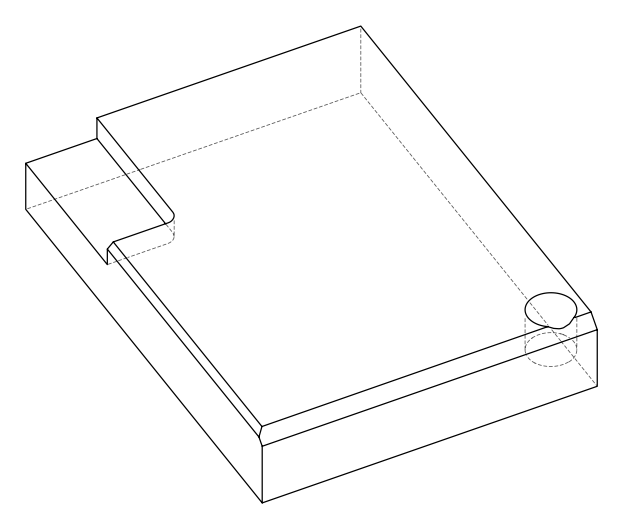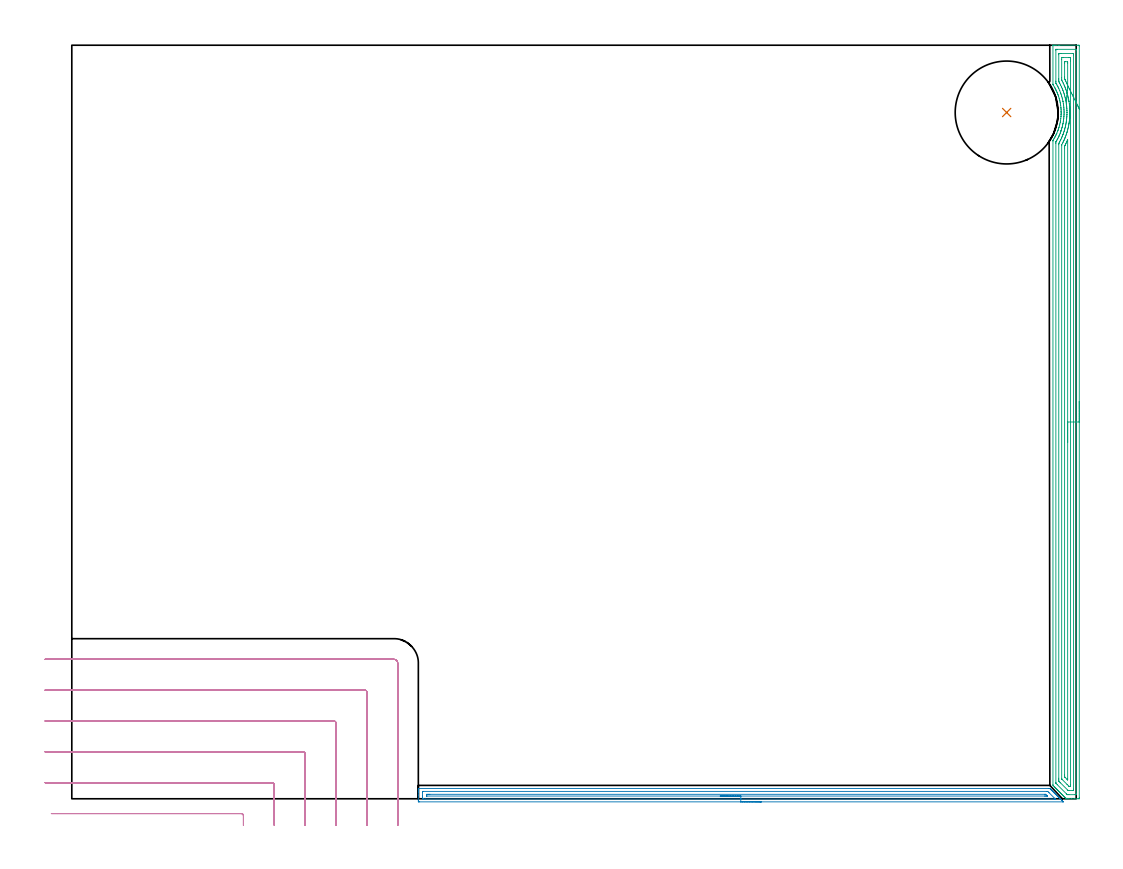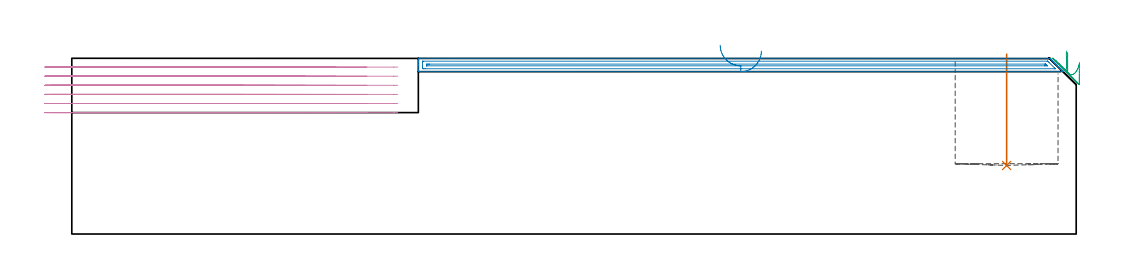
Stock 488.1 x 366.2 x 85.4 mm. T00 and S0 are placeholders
(PLAN: 4 operations, 2 tool changes, 36.4 min)
(1 INDEXABLE_INSERT_DRILL_BLIND_HOLE_FROM_SOLID | STEP1POCKET | NXT0302_038 | 0.22 min | 101098 mm3)
(2 AREA_MILL | FG_CHAMFER_SURFACE | UGT0205_001 | 7.62 min | 6795 mm3)
(3 AREA_MILL_1 | FG_CHAMFER_SURFACE_1 | UGT0205_001 | 14.8 min | 29704 mm3)
(4 MILL_CORNER_NOTCH_RECTANGULAR | CORNER_NOTCH_RECTANGULAR | UGT0201_136 | Follow Part, ap 5, ae 75% | 13.8 min | 344993 mm3)
(TOOL NXT0302_038 | Index. Insert Drill 50mm [880-D5000L50-04] | D50 PA176 FL200 Z2)
(TOOL UGT0205_001 | Chamfer Mill 20 x 3 x 45 deg. | D20 FL50 Z2)
(TOOL UGT0201_136 | Carbide End Mill 20.0 | D20 FL30 Z4)
(OP 1 INDEXABLE_INSERT_DRILL_BLIND_HOLE_FROM_SOLID)
G17 G21 G94 G90
T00 M6
G54
G17 G0 G90 X454.3 Y333.5 S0 M3
G43 Z95.4 H1
G94 G81 G98 Z33.3 F250. R87.4
G80
M5
M2
(OP 2 AREA_MILL)
G17 G21 G94 G90
T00 M6
G54
G17 G0 G90 X335.1 Y-1.5 S1061 M3
G43 Z95.4 H0
Z88.9
G94 G1 X335.062 Z88.028 F250.
X334.948 Z87.164
X334.759 Z86.312
X334.497 Z85.48
X334.163 Z84.674
X333.76 Z83.9
X333.292 Z83.164
X332.76 Z82.472
X332.171 Z81.829
X331.528 Z81.24
X330.836 Z80.708
X330.1 Z80.24
X329.326 Z79.837
X328.52 Z79.503
X327.688 Z79.241
X326.836 Z79.052
X325.972 Z78.938
X325.1 Z78.9
X169.032 Y-1.499 Z78.901
X168.458 Y-1.493 Z78.904
X168.408 Y-1.492 Z78.906
X168.4 Y-0.922 Z79.475
Y1.75 Z82.145
Y3.162 Z83.559
Y3.531 Z83.926
Y4.268 Z84.668
Y4.521 Z84.921
X168.408 Y4.947 Z85.339
X168.41 Y4.997 Z85.389
X168.585 Y5. Z85.4
X474.907
X475.295 Z85.384
X475.4 Y4.902 Z85.297
X475.434 Y4.867 Z85.265
X475.801 Y4.5 Z84.897
X475.88 Y4.422 Z84.818
X475.956 Y4.345 Z84.744
X476.1 Y4.201 Z84.6
X476.177 Y4.125 Z84.521
X476.251 Y4.049 Z84.448
X476.398 Y3.903 Z84.302
X476.474 Y3.828 Z84.224
X476.547 Y3.754 Z84.153
X476.696 Y3.605 Z84.004
X476.771 Y3.531 Z83.927
X476.842 Y3.458 Z83.857
X476.994 Y3.307 Z83.706
X477.068 Y3.234 Z83.63
X477.138 Y3.162 Z83.562
X477.292 Y3.008 Z83.407
X477.364 Y2.937 Z83.334
X477.434 Y2.867 Z83.266
X477.59 Y2.71 Z83.109
X477.661 Y2.641 Z83.037
X477.729 Y2.571 Z82.97
X477.888 Y2.412 Z82.811
X477.958 Y2.344 Z82.74
X478.025 Y2.276 Z82.675
X478.186 Y2.114 Z82.513
X478.255 Y2.047 Z82.443
X478.32 Y1.98 Z82.379
X478.485 Y1.816 Z82.215
X478.55 Y1.752 Z82.148
X478.616 Y1.685 Z82.084
X478.783 Y1.518 Z81.917
X478.849 Y1.453 Z81.85
X478.911 Y1.389 Z81.788
X479.081 Y1.22 Z81.619
X479.145 Y1.156 Z81.553
X479.207 Y1.093 Z81.492
X479.379 Y0.922 Z81.321
X479.442 Y0.859 Z81.256
X479.503 Y0.798 Z81.197
X479.677 Y0.623 Z81.022
X479.739 Y0.563 Z80.959
X479.798 Y0.502 Z80.901
X479.975 Y0.325 Z80.724
X480.036 Y0.266 Z80.662
X480.094 Y0.207 Z80.606
X480.273 Y0.027 Z80.426
X480.333 Y-0.031 Z80.366
X480.389 Y-0.089 Z80.31
X480.571 Y-0.271 Z80.128
X480.629 Y-0.328 Z80.069
X480.685 Y-0.384 Z80.015
X480.87 Y-0.569 Z79.83
X480.926 Y-0.625 Z79.772
X480.98 Y-0.68 Z79.719
X481.168 Y-0.867 Z79.532
X481.223 Y-0.922 Z79.475
X481.381 Y-1.081 Z79.319
X481.466 Y-1.166 Z79.234
X481.668 Y-1.367 Z79.031
X481.764 Y-1.467 Z78.931
X481.783 Y-1.493 Z78.903
X481.764 Y-1.499 Z78.899
X481.555 Y-1.5 Z78.9
X325.1
Y-0.086 Z80.314
X171.715
X170.872 Y-0.082 Z80.318
X170.821 Y-0.079 Z80.321
X170.41 Y-0.031 Z80.369
X170.403 Y0.385 Z80.785
X170.401 Y0.859 Z81.259
X170.4 Y1.279 Z81.679
X170.401 Y3.058 Z83.458
X170.408 Y3.531 Z83.931
X170.41 Y3.576 Z83.976
X170.601 Y3.582 Z83.982
X170.711 Y3.585 Z83.985
X474.013
X474.068
X474.177 Y3.582 Z83.982
X474.247 Y3.579 Z83.979
X474.274 Y3.564 Z83.964
X474.312 Y3.531 Z83.931
X474.907 Y2.943 Z83.343
X477.59 Y0.26 Z80.66
X477.878 Y-0.031 Z80.369
X477.917 Y-0.074 Z80.326
X477.92 Y-0.078 Z80.322
X477.882 Y-0.081 Z80.319
X477.81 Y-0.084 Z80.316
X477.7 Y-0.086 Z80.315
X477.645 Z80.314
X325.1
Y1.328 Z81.728
X172.61 Y1.329 Z81.729
X172.469 Y1.33 Z81.73
X172.419 Y1.333 Z81.733
X172.412 Y1.334 Z81.734
X172.408 Y1.352 Z81.752
X172.404 Y1.402 Z81.802
X172.401 Y1.541 Z81.941
Y1.75 Z82.15
X172.403 Y1.956 Z82.356
X172.41 Y2.161 Z82.561
X172.61 Y2.164 Z82.564
X173.083 Y2.169 Z82.569
X173.504 Y2.171 Z82.571
X173.975
X472.695
X473.118 Y2.169 Z82.569
X473.178 Y2.167 Z82.567
X473.212 Y2.165 Z82.565
X473.245 Y2.144 Z82.544
X473.38 Y2.013 Z82.413
X473.648 Y1.75 Z82.15
X474.013 Y1.381 Z81.781
X474.048 Y1.335 Z81.735
X474.013 Y1.334 Z81.734
X473.54 Y1.33 Z81.73
X473.118 Y1.329 Z81.729
X472.647 Y1.328 Z81.728
X325.1
X324.228 Z81.767
X323.364 Z81.88
X322.512 Z82.069
X321.68 Z82.332
X320.874 Z82.665
X320.1 Z83.068
X319.364 Z83.537
X318.672 Z84.068
X318.029 Z84.657
X317.44 Z85.301
X316.908 Z85.993
X316.44 Z86.728
X316.037 Z87.502
X315.703 Z88.308
X315.441 Z89.14
X315.252 Z89.992
X315.138 Z90.857
X315.1 Z91.728
G0 Z95.4
M5
M2
(OP 3 AREA_MILL_1)
G17 G21 G94 G90
T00 M6
G54
G17 G0 G90 X489.6 Y193.1 S1061 M3
G43 Z95.4 H0
Z82.6
G94 G1 Y193.062 Z81.728 F250.
Y192.948 Z80.864
Y192.759 Z80.012
Y192.497 Z79.18
Y192.163 Z78.374
Y191.76 Z77.6
Y191.291 Z76.864
Y190.76 Z76.172
Y190.171 Z75.529
Y189.528 Z74.94
Y188.836 Z74.409
Y188.1 Z73.94
Y187.326 Z73.537
Y186.52 Z73.203
Y185.688 Z72.941
Y184.836 Z72.752
Y183.972 Z72.638
Y183.1 Z72.6
X489.599 Y0.605 Z72.601
X489.595 Y0.008
X489.593 Y0.005 Z72.603
X488.999 Y0. Z73.197
X487.215 Z74.98
X485.747 Z76.45
X484.538 Z77.656
X483.675 Z78.524
X483.303 Z78.894
X483.289 Y0.01 Z78.909
X482.93 Y0.37 Z79.27
X482.754 Y0.545 Z79.443
X482.695 Y0.605 Z79.504
X482.516 Y0.784 Z79.683
X482.457 Y0.842 Z79.74
X482.397 Y0.902 Z79.802
X482.218 Y1.081 Z79.981
X482.159 Y1.139 Z80.037
X482.1 Y1.2 Z80.099
X481.921 Y1.378 Z80.278
X481.862 Y1.437 Z80.335
X481.802 Y1.497 Z80.397
X481.624 Y1.676 Z80.575
X481.564 Y1.734 Z80.632
X481.505 Y1.795 Z80.694
X481.327 Y1.973 Z80.872
X481.267 Y2.031 Z80.93
X481.207 Y2.092 Z80.992
X481.029 Y2.27 Z81.17
X480.97 Y2.329 Z81.227
X480.91 Y2.39 Z81.289
X480.732 Y2.568 Z81.467
X480.672 Y2.626 Z81.524
X480.613 Y2.687 Z81.586
X480.435 Y2.865 Z81.764
X480.375 Y2.924 Z81.822
X480.315 Y2.984 Z81.884
X480.137 Y3.162 Z82.062
X480.078 Y3.221 Z82.119
X480.018 Y3.282 Z82.181
X479.84 Y3.459 Z82.359
X479.78 Y3.518 Z82.416
X479.72 Y3.579 Z82.479
X479.543 Y3.757 Z82.656
X479.483 Y3.816 Z82.714
X479.423 Y3.877 Z82.776
X479.246 Y4.054 Z82.953
X479.185 Y4.113 Z83.011
X479.125 Y4.174 Z83.074
X478.948 Y4.351 Z83.251
X478.888 Y4.41 Z83.309
X478.828 Y4.472 Z83.371
X478.651 Y4.649 Z83.548
X478.591 Y4.708 Z83.606
X478.53 Y4.769 Z83.669
X478.354 Y4.946 Z83.845
X478.293 Y5.005 Z83.903
X478.233 Y5.067 Z83.966
X478.056 Y5.243 Z84.143
X477.996 Y5.303 Z84.201
X477.935 Y5.364 Z84.264
X477.759 Y5.54 Z84.44
X477.698 Y5.6 Z84.498
X477.638 Y5.662 Z84.561
X477.462 Y5.838 Z84.737
X477.401 Y5.897 Z84.796
X476.932 Y6.368 Z85.265
X476.805 Y6.497 Z85.391
X476.8 Y6.851 Z85.4
Y319.637
X476.804 Y319.933 Z85.392
Y319.945
X476.891 Y320.083 Z85.305
X476.944 Y320.168 Z85.252
X477.314 Y320.774 Z84.885
X477.717 Y321.478 Z84.482
X477.818 Y321.668 Z84.38
X477.919 Y321.868 Z84.278
X477.996 Y322.018 Z84.202
X478.147 Y322.314 Z84.053
X478.272 Y322.562 Z83.926
X478.366 Y322.76 Z83.83
X478.594 Y323.237 Z83.605
X478.621 Y323.298 Z83.578
X478.689 Y323.456 Z83.51
X479.055 Y324.35 Z83.143
X479.128 Y324.545 Z83.068
X479.185 Y324.692 Z83.014
X479.24 Y324.842 Z82.956
X479.393 Y325.244 Z82.804
X479.481 Y325.497 Z82.717
X479.682 Y326.138 Z82.515
X479.737 Y326.33 Z82.46
X479.939 Y327.032 Z82.26
X479.985 Y327.222 Z82.211
X480.161 Y327.926 Z82.037
X480.354 Y328.82 Z81.844
X480.368 Y328.891 Z81.83
X480.502 Y329.714 Z81.697
X480.621 Y330.608 Z81.575
X480.708 Y331.502 Z81.484
X480.719 Y331.684 Z81.47
X480.768 Y332.367 Z81.43
X480.77 Y332.396 Z81.428
X480.777 Y332.577 Z81.421
X480.788 Y332.843 Z81.411
X480.794 Y333.216 Z81.405
X480.797 Y333.401 Z81.4
X480.791 Y333.647 Z81.401
X480.784 Y334.078 Z81.412
X480.785 Y334.079
X480.784 Y334.184 Z81.414
X480.739 Y335.078 Z81.454
X480.723 Y335.254 Z81.466
X480.684 Y335.754 Z81.511
X480.666 Y335.972 Z81.529
X480.562 Y336.866 Z81.635
X480.429 Y337.76 Z81.769
X480.316 Y338.382 Z81.882
X480.257 Y338.654 Z81.939
X480.111 Y339.27 Z82.083
X480.09 Y339.369 Z82.109
X480.078 Y339.421 Z82.121
X480.048 Y339.547 Z82.151
X480.005 Y339.707 Z82.194
X479.807 Y340.441 Z82.391
X479.537 Y341.335 Z82.663
X479.483 Y341.501 Z82.717
X479.354 Y341.867 Z82.844
X479.221 Y342.229 Z82.978
X479.155 Y342.393 Z83.041
X478.95 Y342.913 Z83.249
X478.866 Y343.123 Z83.332
X478.796 Y343.285 Z83.4
X478.639 Y343.659 Z83.561
X478.594 Y343.763 Z83.605
X478.544 Y343.871 Z83.655
X478.475 Y344.017 Z83.723
X478.395 Y344.178 Z83.8
X478.293 Y344.389 Z83.906
X478.272 Y344.433 Z83.928
X478.036 Y344.911 Z84.162
X477.952 Y345.07 Z84.244
X477.8 Y345.364 Z84.4
X477.707 Y345.541 Z84.492
X477.556 Y345.805 Z84.641
X477.026 Y346.699 Z85.171
X476.93 Y346.855 Z85.268
X476.804 Y347.059 Z85.39
X476.803 Y347.067 Z85.391
X476.8 Y347.301 Z85.4
Y366.041
X476.803 Y366.191 Z85.388
X476.815 Y366.193 Z85.376
X476.854 Y366.196 Z85.338
X477.227 Y366.2 Z84.972
X477.659 Z84.54
X478.293 Z83.902
X479.502 Z82.695
X480.078 Z82.117
X488.999 Z73.198
X489.289 Y366.197 Z72.908
X489.592 Y366.19 Z72.606
X489.599 Y365.887 Z72.599
X489.6 Y183.1 Z72.6
X488.186 Z74.014
X488.185 Y2.311 Z74.015
X488.184 Y2.232 Z74.016
X488.179 Y2.074 Z74.021
X488.173 Y2.009 Z74.027
X488.155 Y2.006 Z74.045
X488.107 Y2.004 Z74.093
X487.604 Y2. Z74.596
X484.538 Y2.001 Z77.662
X484.033 Y2.003 Z78.167
X483.841 Y2.01 Z78.359
X483.744 Y2.018 Z78.456
X483.646 Y2.111 Z78.554
X483.362 Y2.39 Z78.838
X478.899 Y6.851 Z83.301
X478.293 Y7.465 Z83.907
X478.228 Y7.534 Z83.972
X478.22 Y7.665 Z83.98
X478.216 Y7.744 Z83.984
X478.215 Y7.822 Z83.985
Y318.376
X478.224 Y319.191 Z83.976
X478.237 Y319.219 Z83.963
X478.247 Y319.237 Z83.953
X478.574 Y319.802 Z83.626
X478.733 Y320.083 Z83.467
X478.892 Y320.376 Z83.308
X479.208 Y320.975 Z82.992
X479.495 Y321.558 Z82.705
X479.646 Y321.868 Z82.554
X479.728 Y322.043 Z82.472
X479.782 Y322.164 Z82.418
X480.039 Y322.76 Z82.161
X480.046 Y322.776 Z82.154
X480.078 Y322.854 Z82.122
X480.305 Y323.425 Z81.895
X480.393 Y323.653 Z81.807
X480.55 Y324.072 Z81.65
X480.725 Y324.545 Z81.475
X480.751 Y324.618 Z81.449
X480.771 Y324.677 Z81.429
X480.787 Y324.728 Z81.413
X480.97 Y325.307 Z81.23
X481. Y325.407 Z81.2
X481.008 Y325.437 Z81.192
X481.196 Y326.104 Z81.004
X481.257 Y326.33 Z80.943
X481.38 Y326.811 Z80.82
X481.483 Y327.222 Z80.717
X481.523 Y327.392 Z80.677
X481.554 Y327.53 Z80.646
X481.678 Y328.115 Z80.522
X481.708 Y328.269 Z80.492
X481.839 Y329.007 Z80.361
X481.842 Y329.027 Z80.358
X481.862 Y329.15 Z80.338
X481.953 Y329.808 Z80.247
X481.965 Y329.899 Z80.235
X482.047 Y330.607 Z80.153
X482.066 Y330.792 Z80.134
X482.121 Y331.424 Z80.079
X482.14 Y331.684 Z80.06
X482.175 Y332.263 Z80.025
X482.188 Y332.577 Z80.012
X482.202 Y333.129 Z79.998
X482.205 Y333.469 Z79.995
X482.197 Y334.026 Z80.003
X482.187 Y334.361 Z80.013
X482.161 Y334.954 Z80.039
X482.144 Y335.254 Z80.056
X482.093 Y335.915 Z80.107
X482.071 Y336.146 Z80.129
X481.99 Y336.911 Z80.21
X481.973 Y337.039 Z80.227
X481.862 Y337.85 Z80.338
X481.85 Y337.931 Z80.35
X481.847 Y337.945 Z80.353
X481.695 Y338.823 Z80.505
X481.678 Y338.915 Z80.522
X481.654 Y339.032 Z80.546
X481.495 Y339.716 Z80.705
X481.38 Y340.197 Z80.82
X481.271 Y340.608 Z80.929
X481.049 Y341.421 Z81.151
X481.025 Y341.501 Z81.175
X480.97 Y341.683 Z81.23
X480.741 Y342.393 Z81.459
X480.623 Y342.739 Z81.577
X480.416 Y343.285 Z81.784
X480.078 Y344.157 Z82.122
X480.069 Y344.178 Z82.131
X480.063 Y344.192 Z82.137
X479.671 Y345.07 Z82.529
X479.298 Y345.85 Z82.902
X479.185 Y346.075 Z83.015
X478.766 Y346.855 Z83.434
X478.293 Y347.679 Z83.907
X478.257 Y347.747 Z83.943
X478.221 Y347.819 Z83.979
X478.215 Y348.64 Z83.985
Y348.718
Y363.889
X478.216 Y363.968 Z83.984
X478.221 Y364.126 Z83.979
X478.227 Y364.191 Z83.973
X478.245 Y364.193 Z83.955
X478.293 Y364.196 Z83.907
X478.796 Y364.2 Z83.404
X487.718 Z74.482
X488.107 Y364.196 Z74.093
X488.162 Y364.193 Z74.038
X488.173 Y364.191 Z74.027
X488.179 Y364.151 Z74.021
X488.182 Y364.047 Z74.018
X488.185 Y363.889 Z74.015
X488.186 Y363.81 Z74.014
Y183.1
X486.772 Z75.428
X486.771 Y4.618 Z75.429
X486.769 Y4.174 Z75.431
X486.767 Y4.063 Z75.433
X486.765 Y4.015 Z75.435
X486.671 Y4.01 Z75.529
X486.495 Y4.002 Z75.705
X484.712 Y4. Z77.488
X484.538 Y4.002 Z77.662
X484.364 Y4.005 Z77.836
X484.249 Y4.01 Z77.951
X484.188 Y4.023 Z78.012
X484.156 Y4.052 Z78.044
X484.027 Y4.174 Z78.173
X480.455 Y7.744 Z81.745
X480.078 Y8.122 Z82.122
X479.822 Y8.382 Z82.378
X479.695 Y8.514 Z82.505
X479.635 Y8.577 Z82.565
X479.634 Y8.636 Z82.566
X479.63 Y9.084 Z82.57
X479.629 Y9.529 Z82.571
X479.628 Y9.978 Z82.572
X479.629 Y317.854 Z82.571
X479.632 Y318.298 Z82.568
X479.635 Y318.41 Z82.565
X479.638 Y318.462 Z82.562
X479.66 Y318.505 Z82.54
X479.734 Y318.641 Z82.466
X480.039 Y319.191 Z82.161
X480.053 Y319.216 Z82.147
X480.078 Y319.264 Z82.122
X480.353 Y319.807 Z81.847
X480.492 Y320.083 Z81.708
X480.649 Y320.403 Z81.551
X480.927 Y320.975 Z81.273
X480.941 Y321.004 Z81.259
X480.97 Y321.068 Z81.23
X481.207 Y321.631 Z80.993
X481.305 Y321.868 Z80.895
X481.464 Y322.265 Z80.736
X481.66 Y322.76 Z80.54
X481.716 Y322.906 Z80.484
X481.862 Y323.295 Z80.338
X481.956 Y323.558 Z80.244
X481.988 Y323.653 Z80.212
X482.174 Y324.232 Z80.026
X482.272 Y324.545 Z79.928
X482.382 Y324.917 Z79.818
X482.531 Y325.437 Z79.669
X482.578 Y325.613 Z79.622
X482.754 Y326.293 Z79.446
X482.761 Y326.322 Z79.439
X482.927 Y327.049 Z79.273
X482.964 Y327.222 Z79.236
X483.08 Y327.788 Z79.12
X483.137 Y328.115 Z79.063
X483.209 Y328.551 Z78.991
X483.279 Y329.007 Z78.921
X483.324 Y329.329 Z78.876
X483.397 Y329.899 Z78.803
X483.423 Y330.122 Z78.777
X483.492 Y330.792 Z78.708
X483.505 Y330.933 Z78.695
X483.563 Y331.684 Z78.637
X483.568 Y331.762 Z78.632
X483.608 Y332.577 Z78.592
X483.61 Y332.613 Z78.59
X483.626 Y333.469 Z78.574
Y333.489
X483.608 Y334.361 Z78.592
X483.607 Y334.4 Z78.593
X483.567 Y335.254 Z78.633
X483.562 Y335.338 Z78.638
X483.499 Y336.146 Z78.701
X483.485 Y336.308 Z78.715
X483.406 Y337.039 Z78.794
X483.374 Y337.311 Z78.826
X483.288 Y337.931 Z78.912
X483.227 Y338.35 Z78.973
X483.147 Y338.823 Z79.053
X483.039 Y339.43 Z79.161
X482.979 Y339.716 Z79.221
X482.787 Y340.575 Z79.413
X482.78 Y340.608 Z79.42
X482.754 Y340.715 Z79.446
X482.544 Y341.501 Z79.656
X482.465 Y341.79 Z79.735
X482.287 Y342.393 Z79.913
X482.187 Y342.718 Z80.013
X482.006 Y343.285 Z80.194
X481.862 Y343.708 Z80.338
X481.686 Y344.178 Z80.514
X481.577 Y344.462 Z80.623
X481.329 Y345.07 Z80.871
X480.97 Y345.921 Z81.23
X480.951 Y345.962 Z81.249
X480.937 Y345.995 Z81.263
X480.517 Y346.855 Z81.683
X480.078 Y347.731 Z82.122
X480.069 Y347.747 Z82.131
X479.754 Y348.316 Z82.446
X479.685 Y348.445 Z82.515
X479.638 Y348.532 Z82.562
X479.636 Y348.64 Z82.564
X479.631 Y349.087 Z82.569
X479.629 Y349.532 Z82.571
Y349.981
Y361.582
X479.631 Y362.026 Z82.569
X479.633 Y362.137 Z82.567
X479.635 Y362.184 Z82.565
X479.729 Y362.19 Z82.471
X479.905 Y362.198 Z82.295
X480.078 Y362.199 Z82.122
X480.795 Y362.2 Z81.405
X486.497 Y362.199 Z75.703
X486.613 Y362.198 Z75.587
X486.706 Y362.194 Z75.494
X486.762 Y362.19 Z75.438
X486.765 Y362.173 Z75.435
X486.767 Y362.026 Z75.433
X486.771 Y361.582 Z75.429
X486.772 Y183.1 Z75.428
X485.357 Z76.843
Y6.851
X485.352 Y6.037 Z76.848
X485.351 Y6.014 Z76.849
X485.335 Y6.01 Z76.865
X485.283 Y6.005 Z76.917
X485.177 Y6.002 Z77.023
X484.964 Y6.004 Z77.236
X484.751 Y6.01 Z77.449
X484.646 Y6.014 Z77.554
X484.538 Y6.119 Z77.662
X483.797 Y6.851 Z78.403
X483.646 Y7.003 Z78.554
X481.122 Y9.529 Z81.078
X481.073 Y9.583 Z81.127
X481.05 Y9.611 Z81.15
X481.048 Y9.632 Z81.152
X481.045 Y9.734 Z81.155
X481.043 Y9.938 Z81.157
Y317.406
X481.045 Y317.611 Z81.155
X481.049 Y317.712 Z81.151
X481.052 Y317.76 Z81.148
X481.508 Y318.652 Z80.692
X481.78 Y319.191 Z80.42
X481.807 Y319.245 Z80.393
X481.862 Y319.359 Z80.338
X482.092 Y319.853 Z80.108
X482.196 Y320.083 Z80.004
X482.363 Y320.474 Z79.837
X482.575 Y320.975 Z79.625
X482.627 Y321.103 Z79.573
X482.754 Y321.42 Z79.446
X482.879 Y321.743 Z79.321
X482.927 Y321.868 Z79.273
X483.12 Y322.394 Z79.08
X483.25 Y322.76 Z78.95
X483.35 Y323.057 Z78.85
X483.543 Y323.653 Z78.657
X483.568 Y323.731 Z78.632
X483.646 Y323.995 Z78.554
X483.768 Y324.423 Z78.432
X483.802 Y324.545 Z78.398
X483.956 Y325.127 Z78.244
X484.036 Y325.437 Z78.164
X484.134 Y325.842 Z78.066
X484.248 Y326.33 Z77.952
X484.301 Y326.567 Z77.899
X484.441 Y327.222 Z77.759
X484.457 Y327.304 Z77.743
X484.538 Y327.771 Z77.662
X484.587 Y328.066 Z77.613
X484.595 Y328.115 Z77.605
X484.683 Y328.71 Z77.517
X484.702 Y328.843 Z77.498
X484.723 Y329.007 Z77.477
X484.782 Y329.465 Z77.418
X484.802 Y329.635 Z77.398
X484.831 Y329.899 Z77.369
X484.869 Y330.26 Z77.331
X484.887 Y330.443 Z77.313
X484.917 Y330.792 Z77.283
X484.94 Y331.084 Z77.26
X484.954 Y331.268 Z77.246
X484.98 Y331.684 Z77.22
X484.994 Y331.931 Z77.206
X485.003 Y332.112 Z77.197
X485.02 Y332.577 Z77.18
X485.027 Y332.798 Z77.173
X485.03 Y332.977 Z77.17
X485.035 Y333.469 Z77.165
Y333.687
X485.032 Y333.867 Z77.168
X485.02 Y334.361 Z77.18
X485.013 Y334.6 Z77.187
X485.006 Y334.786 Z77.194
X484.983 Y335.254 Z77.217
X484.968 Y335.535 Z77.232
X484.955 Y335.729 Z77.245
X484.922 Y336.146 Z77.278
X484.892 Y336.509 Z77.308
X484.874 Y336.702 Z77.326
X484.838 Y337.039 Z77.362
X484.783 Y337.537 Z77.417
X484.763 Y337.706 Z77.437
X484.619 Y338.743 Z77.581
X484.605 Y338.823 Z77.595
X484.538 Y339.225 Z77.662
X484.452 Y339.716 Z77.748
X484.432 Y339.822 Z77.768
X484.262 Y340.608 Z77.938
X484.182 Y340.965 Z78.018
X484.049 Y341.501 Z78.151
X483.882 Y342.157 Z78.318
X483.818 Y342.393 Z78.382
X483.78 Y342.527 Z78.42
X483.646 Y342.997 Z78.554
X483.56 Y343.285 Z78.64
X483.522 Y343.41 Z78.678
X483.272 Y344.178 Z78.928
X483.072 Y344.752 Z79.128
X482.952 Y345.07 Z79.248
X482.754 Y345.584 Z79.446
X482.602 Y345.962 Z79.598
X482.495 Y346.221 Z79.705
X482.215 Y346.855 Z79.985
X481.862 Y347.629 Z80.338
X481.806 Y347.747 Z80.394
X481.755 Y347.854 Z80.445
X481.358 Y348.64 Z80.842
X481.187 Y348.982 Z81.013
X481.05 Y349.258 Z81.15
X481.044 Y349.457 Z81.156
Y349.532
X481.043 Y350.351 Z81.157
Y359.348
X481.048 Y360.163 Z81.152
X481.049 Y360.186 Z81.151
X481.065 Y360.19 Z81.135
X481.117 Y360.195 Z81.083
X481.223 Y360.198 Z80.977
X481.436 Y360.2 Z80.764
X481.862 Z80.338
X484.538 Z77.662
X484.964 Z77.236
X485.177 Y360.198 Z77.023
X485.283 Y360.195 Z76.917
X485.335 Y360.19 Z76.865
X485.351 Y360.186 Z76.849
X485.352 Y360.163 Z76.848
X485.356 Y359.348 Z76.844
X485.357 Y358.529 Z76.843
Y183.1
X483.943 Z78.257
Y9.529
X483.941 Y9.233 Z78.259
X483.939 Y9.19 Z78.261
X483.938 Y9.179 Z78.262
X483.88 Y9.23 Z78.32
X483.724 Y9.377 Z78.476
X483.646 Y9.453 Z78.554
X482.678 Y10.421 Z79.522
X482.602 Y10.502 Z79.598
X482.464 Y10.649 Z79.736
X482.462 Y10.713 Z79.738
X482.458 Y11.313 Z79.742
X482.457 Y11.61 Z79.743
Y315.918
X482.46 Y316.513 Z79.74
X482.463 Y316.804 Z79.737
X482.471 Y317.101 Z79.729
X482.62 Y317.406 Z79.58
X482.664 Y317.495 Z79.536
X482.754 Y317.675 Z79.446
X482.96 Y318.092 Z79.24
X483.059 Y318.298 Z79.141
X483.245 Y318.699 Z78.955
X483.469 Y319.191 Z78.731
X483.523 Y319.314 Z78.677
X483.646 Y319.603 Z78.554
X483.891 Y320.193 Z78.309
X483.93 Y320.276 Z78.27
X483.937 Y320.286 Z78.263
X483.939 Y320.255 Z78.261
X483.941 Y320.193 Z78.259
X483.943 Y320.083 Z78.257
Y319.889
Y183.1
Y182.228 Z78.295
Y181.363 Z78.409
Y180.512 Z78.598
Y179.68 Z78.86
Y178.874 Z79.194
Y178.1 Z79.597
Y177.364 Z80.065
Y176.672 Z80.596
Y176.029 Z81.186
Y175.44 Z81.829
Y174.908 Z82.521
Y174.44 Z83.257
Y174.037 Z84.031
Y173.703 Z84.837
Y173.441 Z85.669
Y173.252 Z86.52
Y173.138 Z87.385
Y173.1 Z88.257
G0 Z95.4
X489.773 Y334.894
Z83.362
G1 X489.602 Y335.241 Z82.58
X489.401 Y335.649 Z81.835
X489.172 Y336.113 Z81.133
X488.917 Y336.63 Z80.478
X488.638 Y337.196 Z79.876
X488.336 Y337.807 Z79.331
X488.015 Y338.458 Z78.848
X487.676 Y339.145 Z78.43
X487.323 Y339.862 Z78.08
X486.957 Y340.603 Z77.801
X486.582 Y341.363 Z77.596
X486.2 Y342.137 Z77.465
X485.815 Y342.918 Z77.41
X485.429 Y343.7 Z77.43
X485.046 Y344.477 Z77.527
X484.667 Y345.244 Z77.699
X484.297 Y345.995 Z77.945
X483.937 Y346.724 Z78.263
X483.901 Y346.797 Z78.299
X483.875 Y346.855 Z78.325
X483.646 Y347.394 Z78.554
X483.493 Y347.747 Z78.707
X483.372 Y348.022 Z78.828
X483.079 Y348.64 Z79.121
X482.754 Y349.315 Z79.446
X482.682 Y349.46 Z79.518
X482.537 Y349.749 Z79.663
X482.464 Y349.907 Z79.736
X482.462 Y349.978 Z79.738
X482.459 Y350.127 Z79.741
X482.457 Y350.424 Z79.743
Y350.722
Y357.564
X482.458 Y357.859 Z79.742
X482.463 Y358.157 Z79.737
X482.464 Y358.189 Z79.736
X482.477 Y358.192 Z79.723
X482.516 Y358.196 Z79.684
X482.595 Y358.199 Z79.605
X483.805 Z78.395
X483.884 Y358.196 Z78.316
X483.923 Y358.192 Z78.277
X483.936 Y358.189 Z78.264
X483.937 Y358.157 Z78.263
X483.942 Y357.859 Z78.258
X483.943 Y357.564 Z78.257
Y357.267
Y346.855
X483.942 Y346.805 Z78.258
X483.94 Y346.77 Z78.26
X483.937 Y346.724 Z78.263
X483.879 Y345.859 Z78.359
X483.822 Y345.005 Z78.53
X483.766 Y344.17 Z78.776
X483.711 Y343.359 Z79.093
X483.659 Y342.579 Z79.48
X483.609 Y341.835 Z79.934
X483.562 Y341.134 Z80.451
X483.518 Y340.481 Z81.027
X483.478 Y339.88 Z81.658
X483.441 Y339.336 Z82.339
X483.409 Y338.853 Z83.065
X483.381 Y338.436 Z83.831
X483.357 Y338.087 Z84.63
X483.338 Y337.808 Z85.456
X483.325 Y337.602 Z86.304
X483.316 Y337.471 Z87.166
X483.312 Y337.416 Z88.037
X483.313 Y337.436 Z88.909
G0 Z95.4
M5
M2
(OP 4 MILL_CORNER_NOTCH_RECTANGULAR)
G17 G21 G94 G90
T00 M6
G54
G17 G0 G90 X83.4 Y-13. S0 M3
G43 Z95.54 H0
Z81.117
G94 G1 Y-10. F250.
Y-8.193 F500.
G3 X82.407 Y-7.2 R1.
G1 X-6.94
X-9.94 F250.
G0 Z95.54
X98.4 Y-13.
Z81.117
G1 Y-10.
Y6.807 F500.
G3 X97.407 Y7.8 R1.
G1 X-10.
X-13. F250.
G0 Z95.54
X113.4 Y-13.
Z81.117
G1 Y-10.
Y21.806 F500.
G3 X112.406 Y22.8 R1.
G1 X-10.
X-13. F250.
G0 Z95.54
X128.4 Y-13.
Z81.117
G1 Y-10.
Y36.806 F500.
G3 X127.406 Y37.8 R1.
G1 X-10.
X-13. F250.
G0 Z95.54
X143.4 Y-13.
Z81.117
G1 Y-10.
Y51.805 F500.
G3 X142.405 Y52.8 R1.
G1 X-10.
X-13. F250.
G0 Z95.54
X158.4 Y-13.
Z81.117
G1 Y-10.
Y65.9 F500.
G3 X156.5 Y67.8 R1.9
G1 X-10.
X-13. F250.
G0 Z95.54
X83.4 Y-13.
Z76.693
G1 Y-10.
Y-8.193 F500.
G3 X82.407 Y-7.2 R1.
G1 X-6.94
X-9.94 F250.
G0 Z95.54
X98.4 Y-13.
Z76.693
G1 Y-10.
Y6.807 F500.
G3 X97.407 Y7.8 R1.
G1 X-10.
X-13. F250.
G0 Z95.54
X113.4 Y-13.
Z76.693
G1 Y-10.
Y21.806 F500.
G3 X112.406 Y22.8 R1.
G1 X-10.
X-13. F250.
G0 Z95.54
X128.4 Y-13.
Z76.693
G1 Y-10.
Y36.806 F500.
G3 X127.406 Y37.8 R1.
G1 X-10.
X-13. F250.
G0 Z95.54
X143.4 Y-13.
Z76.693
G1 Y-10.
Y51.805 F500.
G3 X142.405 Y52.8 R1.
G1 X-10.
X-13. F250.
G0 Z95.54
X158.4 Y-13.
Z76.693
G1 Y-10.
Y65.9 F500.
G3 X156.5 Y67.8 R1.9
G1 X-10.
X-13. F250.
G0 Z95.54
X83.4 Y-13.
Z72.27
G1 Y-10.
Y-8.193 F500.
G3 X82.407 Y-7.2 R1.
G1 X-6.94
X-9.94 F250.
G0 Z95.54
X98.4 Y-13.
Z72.27
G1 Y-10.
Y6.807 F500.
G3 X97.407 Y7.8 R1.
G1 X-10.
X-13. F250.
G0 Z95.54
X113.4 Y-13.
Z72.27
G1 Y-10.
Y21.806 F500.
G3 X112.406 Y22.8 R1.
G1 X-10.
X-13. F250.
G0 Z95.54
X128.4 Y-13.
Z72.27
G1 Y-10.
Y36.806 F500.
G3 X127.406 Y37.8 R1.
G1 X-10.
X-13. F250.
G0 Z95.54
X143.4 Y-13.
Z72.27
G1 Y-10.
Y51.805 F500.
G3 X142.405 Y52.8 R1.
G1 X-10.
X-13. F250.
G0 Z95.54
X158.4 Y-13.
Z72.27
G1 Y-10.
Y65.9 F500.
G3 X156.5 Y67.8 R1.9
G1 X-10.
X-13. F250.
G0 Z95.54
X83.4 Y-13.
Z67.847
G1 Y-10.
Y-8.193 F500.
G3 X82.407 Y-7.2 R1.
G1 X-6.94
X-9.94 F250.
G0 Z95.54
X98.4 Y-13.
Z67.847
G1 Y-10.
Y6.807 F500.
G3 X97.407 Y7.8 R1.
G1 X-10.
X-13. F250.
G0 Z95.54
X113.4 Y-13.
Z67.847
G1 Y-10.
Y21.806 F500.
G3 X112.406 Y22.8 R1.
G1 X-10.
X-13. F250.
G0 Z95.54
X128.4 Y-13.
Z67.847
G1 Y-10.
Y36.806 F500.
G3 X127.406 Y37.8 R1.
G1 X-10.
X-13. F250.
G0 Z95.54
X143.4 Y-13.
Z67.847
G1 Y-10.
Y51.805 F500.
G3 X142.405 Y52.8 R1.
G1 X-10.
X-13. F250.
G0 Z95.54
X158.4 Y-13.
Z67.847
G1 Y-10.
Y65.9 F500.
G3 X156.5 Y67.8 R1.9
G1 X-10.
X-13. F250.
G0 Z95.54
X83.4 Y-13.
Z63.423
G1 Y-10.
Y-8.193 F500.
G3 X82.407 Y-7.2 R1.
G1 X-6.94
X-9.94 F250.
G0 Z95.54
X98.4 Y-13.
Z63.423
G1 Y-10.
Y6.807 F500.
G3 X97.407 Y7.8 R1.
G1 X-10.
X-13. F250.
G0 Z95.54
X113.4 Y-13.
Z63.423
G1 Y-10.
Y21.806 F500.
G3 X112.406 Y22.8 R1.
G1 X-10.
X-13. F250.
G0 Z95.54
X128.4 Y-13.
Z63.423
G1 Y-10.
Y36.806 F500.
G3 X127.406 Y37.8 R1.
G1 X-10.
X-13. F250.
G0 Z95.54
X143.4 Y-13.
Z63.423
G1 Y-10.
Y51.805 F500.
G3 X142.405 Y52.8 R1.
G1 X-10.
X-13. F250.
G0 Z95.54
X158.4 Y-13.
Z63.423
G1 Y-10.
Y65.9 F500.
G3 X156.5 Y67.8 R1.9
G1 X-10.
X-13. F250.
G0 Z95.54
X83.4 Y-13.
Z59.
G1 Y-10.
Y-8.193 F500.
G3 X82.407 Y-7.2 R1.
G1 X-6.94
X-9.94 F250.
G0 Z95.54
X98.4 Y-13.
Z59.
G1 Y-10.
Y6.807 F500.
G3 X97.407 Y7.8 R1.
G1 X-10.
X-13. F250.
G0 Z95.54
X113.4 Y-13.
Z59.
G1 Y-10.
Y21.806 F500.
G3 X112.406 Y22.8 R1.
G1 X-10.
X-13. F250.
G0 Z95.54
X128.4 Y-13.
Z59.
G1 Y-10.
Y36.806 F500.
G3 X127.406 Y37.8 R1.
G1 X-10.
X-13. F250.
G0 Z95.54
X143.4 Y-13.
Z59.
G1 Y-10.
Y51.805 F500.
G3 X142.405 Y52.8 R1.
G1 X-10.
X-13. F250.
G0 Z95.54
X158.4 Y-13.
Z59.
G1 Y-10.
Y65.9 F500.
G3 X156.5 Y67.8 R1.9
G1 X-10.
X-13. F250.
G0 Z95.54
M5
M2
